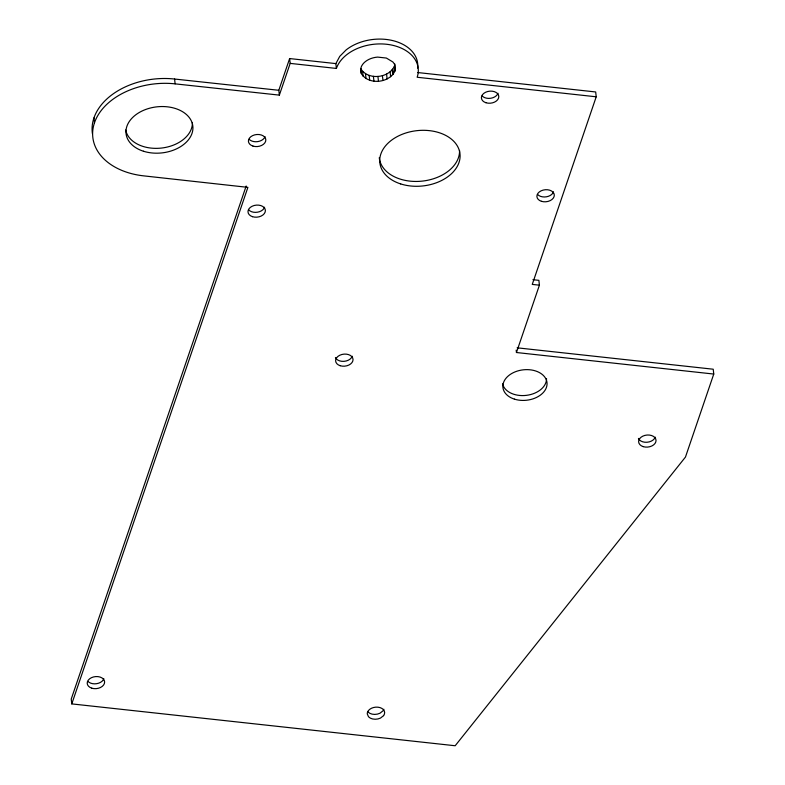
<?xml version="1.0" encoding="UTF-8"?>
<svg xmlns="http://www.w3.org/2000/svg" width="785" height="785" viewBox="0 0 785 785"><rect width="100%" height="100%" fill="white"/><g stroke="black" fill="none" stroke-linecap="round" stroke-linejoin="round"><path stroke-width="1.18" d="M246.176 186.006L71.239 699.062L71.778 703.9L455.172 745.75L685.462 457.066L713.761 374.052L713.222 369.215L517.129 347.814M71.778 703.9L247.903 187.36L143.753 175.869A67.039 46.227 -6.4 0 1 94.485 122.774A67.039 46.227 -6.4 0 1 175.124 83.858L279.352 95.122L278.812 90.285L289.626 58.561L335.862 63.605L339.758 56.353L346.146 49.897A41.664 28.731 -6.4 0 1 393.314 40.732A41.664 28.731 -6.4 0 1 417.61 68.099M279.352 95.122L290.175 63.389L289.626 58.561M417.826 72.554L595.678 91.963L596.217 96.8L532.25 284.405L539.413 285.181L516.452 352.514L713.761 374.052M394.423 66.166L394.963 71.003C389.35 83.19 368.43 85.32 361.326 73.554L360.786 68.717C367.88 80.482 388.81 78.353 394.423 66.166A17.476 12.05 -6.4 0 0 394.875 64.056M290.175 63.389L336.402 68.442A41.664 28.731 -6.4 0 1 386.524 44.254A41.664 28.731 -6.4 0 1 417.149 77.254L596.217 96.8M92.434 133.695A67.039 46.227 -6.4 0 1 174.584 79.03L278.812 90.285M532.907 279.695L538.873 280.343L539.413 285.181M361.326 73.554L360.619 70.473L361.1 67.314A17.476 12.05 -6.4 0 1 377.605 57.099L386.367 58.051L392.892 61.986A17.476 12.05 -6.4 0 1 394.963 71.003M516.187 350.1L516.452 352.514M392.785 69.208L393.324 74.045M392.5 69.502L393.04 74.34M392.245 69.757L392.785 74.595M390.106 71.916L390.655 76.753M386.573 74.104L387.113 78.942M382.413 75.625L382.962 80.462M377.928 76.38L378.468 81.218M373.405 76.312L373.945 81.149M369.156 75.429L369.706 80.266M365.486 73.78L366.026 78.618M362.631 71.494L363.17 76.331M335.862 63.605L336.402 68.442M174.584 79.03L175.124 83.858M93.945 117.936L94.485 122.774M459.549 150.416A40.329 27.809 -6.4 0 1 421.231 181.217A40.329 27.809 -6.4 0 1 379.263 157.707M352.249 356.233A8.733 6.025 -6.4 0 1 344.007 361.345A8.733 6.025 -6.4 0 1 335.43 357.509M498.014 93.268A8.733 6.025 -6.4 0 1 490.9 98.233A8.733 6.025 -6.4 0 1 482.118 95.927M264.604 207.23A8.733 6.025 -6.4 0 1 257.49 212.195A8.733 6.025 -6.4 0 1 248.708 209.889M553.513 191.844A8.733 6.025 -6.4 0 1 546.399 196.809A8.733 6.025 -6.4 0 1 537.617 194.503M655.249 437.147A8.733 6.025 -6.4 0 1 647.007 442.259A8.733 6.025 -6.4 0 1 638.431 438.423M546.517 378.517A22.176 15.298 -6.4 0 1 526.411 395.355A22.176 15.298 -6.4 0 1 502.577 383.845M103.846 678.701A8.733 6.025 -6.4 0 1 96.732 683.676A8.733 6.025 -6.4 0 1 87.949 681.37M383.875 709.267A8.733 6.025 -6.4 0 1 383.051 710.788L379.95 713.241A8.733 6.025 -6.4 0 1 367.979 711.936M192.384 122.489A33.608 23.177 -6.4 0 1 161.484 148.061A33.608 23.177 -6.4 0 1 125.688 129.976M265.036 136.619A8.733 6.025 -6.4 0 1 257.922 141.585A8.733 6.025 -6.4 0 1 249.139 139.279M383.6 715.626L380.489 718.079A8.733 6.025 -6.4 0 1 368.518 716.774L367.243 713.84A8.733 6.025 -6.4 0 1 377.997 707.187A8.733 6.025 -6.4 0 1 383.6 715.626M643.16 446.616A8.733 6.025 -6.4 0 0 656.034 440.405A8.733 6.025 -6.4 0 0 642.787 436.166A8.733 6.025 -6.4 0 0 643.16 446.616M541.424 201.303A8.733 6.025 -6.4 0 0 554.298 195.092A8.733 6.025 -6.4 0 0 541.051 190.863A8.733 6.025 -6.4 0 0 541.424 201.303M252.515 216.689A8.733 6.025 -6.4 0 0 265.389 210.478A8.733 6.025 -6.4 0 0 252.142 206.249A8.733 6.025 -6.4 0 0 252.515 216.689M485.925 102.727A8.733 6.025 -6.4 0 0 498.799 96.516A8.733 6.025 -6.4 0 0 485.552 92.287A8.733 6.025 -6.4 0 0 485.925 102.727M340.16 365.702A8.733 6.025 -6.4 0 0 353.034 359.491A8.733 6.025 -6.4 0 0 339.787 355.252A8.733 6.025 -6.4 0 0 340.16 365.702M514.381 399.123A22.176 15.298 -6.4 0 0 547.057 383.355A22.176 15.298 -6.4 0 0 513.429 372.61A22.176 15.298 -6.4 0 0 514.381 399.123M400.684 183.925A40.329 27.809 -6.4 0 0 460.088 155.253A40.329 27.809 -6.4 0 0 398.957 135.717A40.329 27.809 -6.4 0 0 400.684 183.925M91.757 688.17A8.733 6.025 -6.4 0 0 104.621 681.959A8.733 6.025 -6.4 0 0 91.374 677.72A8.733 6.025 -6.4 0 0 91.757 688.17M252.947 146.079A8.733 6.025 -6.4 0 0 265.821 139.867A8.733 6.025 -6.4 0 0 252.574 135.638A8.733 6.025 -6.4 0 0 252.947 146.079M143.419 151.22A33.608 23.177 -6.4 0 0 192.924 127.327A33.608 23.177 -6.4 0 0 141.977 111.048A33.608 23.177 -6.4 0 0 143.419 151.22"/></g></svg>
